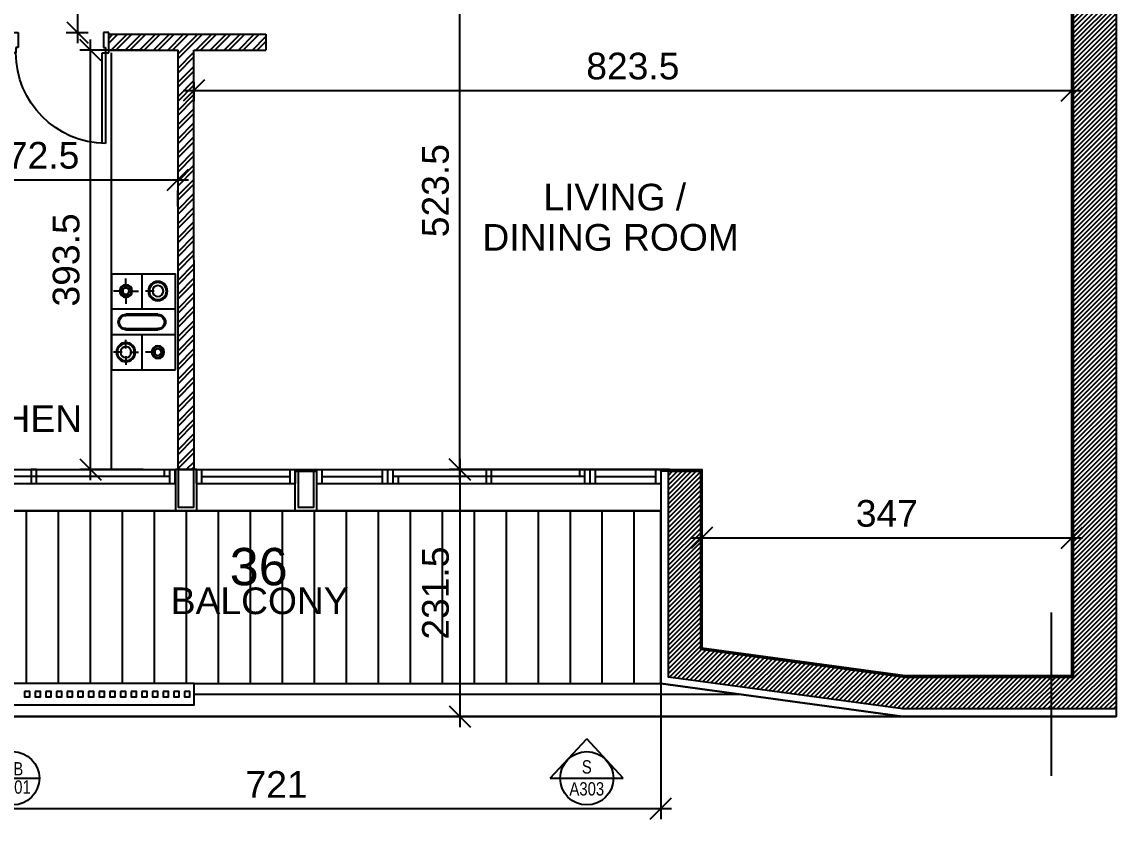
# Model space of a CAD drawing. Extents: x -1.7 to 43, y -165.8 to -101.1.
# Drawn here: x 17.06 to 27.33, y -159.81 to -152.34 of the extents above; entities that cross this region are included whole.
import ezdxf
from ezdxf.enums import TextEntityAlignment as Align

# ---------------------------------------------------------------- set-up
doc = ezdxf.new("R2010")
doc.units = 0
doc.header["$MEASUREMENT"] = 0
doc.header["$PDMODE"] = 35
doc.header["$PDSIZE"] = 0.3
doc.layers.get('0').update_dxf_attribs({"linetype": 'CONTINUOUS'})
doc.layers.get('DEFPOINTS').update_dxf_attribs({"linetype": 'CONTINUOUS'})
for name, color, linetype in [('60%', 7, 'CONTINUOUS'), ('A-ALU', 9, 'CONTINUOUS'), ('A-ANNO-ELTAG', 7, 'CONTINUOUS'), ('A-ANNO-SECT-TAG', 7, 'CONTINUOUS'), ('A-AREAS', 6, 'CONTINUOUS'), ('A-AREAS-TXT', 6, 'CONTINUOUS'), ('A-BALUST', 1, 'CONTINUOUS'), ('A-claustra', 9, 'CONTINUOUS'), ('a-dim', 3, 'CONTINUOUS'), ('A-DOORS', 1, 'CONTINUOUS'), ('A-HATCH-CONC', 8, 'CONTINUOUS'), ('A-HATCH-WALL', 8, 'CONTINUOUS'), ('a-kitchen', 95, 'CONTINUOUS'), ('a-kitchen-50', 61, 'CONTINUOUS'), ('A-NOMENCLATURE', 3, 'CONTINUOUS'), ('A-PLASTER', 8, 'CONTINUOUS'), ('A-PORTE', 1, 'CONTINUOUS'), ('A-PROJECTION', 9, 'CONTINUOUS'), ('a-revetement', 1, 'CONTINUOUS'), ('a-stru-fac', 200, 'CONTINUOUS'), ('A-TILES', 137, 'CONTINUOUS'), ('A-WALL', 4, 'CONTINUOUS'), ('areaexe', 2, 'CONTINUOUS'), ('S-2ND-3RD-4-5-6TH$0$A-STR 2-3-4-5-6', 2, 'CONTINUOUS')]:
    doc.layers.add(name, color=color, linetype=linetype)
doc.styles.add('A100-STEXT', font='ARIAL.TTF', dxfattribs={"height": 0.25})
doc.styles.add('BLOCK', font='ARIAL.TTF', dxfattribs={"width": 0.8, "height": 0.25})
doc.dimstyles.new('A100-DIM', dxfattribs={"dimtxt": 0.25, "dimasz": 0.2, "dimexe": 0.1, "dimexo": 0.3, "dimgap": 0.1, "dimtad": 1, "dimlfac": 100, "dimrnd": 0.5, "dimdsep": 46, "dimtxsty": 'A100-STEXT', "dimblk1": 'OBLIQUE', "dimblk2": 'OBLIQUE', "dimsah": 1, "dimcen": -0.05, "dimdle": 0.1, "dimclrd": 15, "dimclre": 15, "dimclrt": 256, "dimadec": 0, "dimazin": 0, "dimtfac": 0.28, "dimtix": 1, "dimtmove": 2, "dimatfit": 3, "dimldrblk": 'OBLIQUE', "dimfxl": 0, "dimtolj": 1, "dimarcsym": 0})

# ---------------------------------------------------------------- blocks, each defined once
blk = doc.blocks.new('A$C5D3262F0')
at = {"layer": 'A-ALU'}
for p, q in [((15.848, 5.815), (18.503, 5.815)), ((18.453, 5.75), (15.898, 5.75)), ((18.403, 5.75), (18.403, 5.815)), ((18.453, 5.685), (18.453, 5.815)), ((18.503, 5.685), (18.503, 5.815)), ((18.703, 5.815), (19.628, 5.815)), ((18.703, 5.685), (18.703, 5.815)), ((18.753, 5.685), (18.753, 5.815)), ((18.753, 5.75), (19.578, 5.75)), ((19.578, 5.815), (19.578, 5.685)), ((19.628, 5.815), (19.628, 5.685)), ((19.828, 5.815), (23.058, 5.815)), ((19.828, 5.815), (19.828, 5.685)), ((19.878, 5.815), (19.878, 5.685)), ((19.878, 5.75), (20.443, 5.75)), ((20.443, 5.815), (20.443, 5.685)), ((20.493, 5.815), (20.493, 5.685)), ((20.543, 5.815), (20.543, 5.685)), ((22.343, 5.75), (20.543, 5.75)), ((20.593, 5.75), (20.593, 5.685)), ((22.293, 5.815), (22.293, 5.75)), ((22.343, 5.815), (22.343, 5.685)), ((22.393, 5.815), (22.393, 5.685)), ((22.443, 5.815), (22.443, 5.685)), ((22.443, 5.75), (23.008, 5.75)), ((23.008, 5.815), (23.008, 5.685)), ((23.058, 5.815), (23.058, 5.685)), ((15.848, 5.685), (18.503, 5.685)), ((18.703, 5.685), (19.628, 5.685)), ((19.828, 5.685), (23.058, 5.685))]:
    blk.add_line(p, q, dxfattribs=at)
for points in [[(17.201, 5.815), (17.151, 5.815), (17.151, 5.685), (17.201, 5.685)], [(21.468, 5.815), (21.418, 5.815), (21.418, 5.685), (21.468, 5.685)]]:
    blk.add_lwpolyline(points, close=True, dxfattribs=at)
blk = doc.blocks.new('oven')
at = {"layer": 'a-kitchen'}
for p, q in [((0.314, 0), (0.314, -0.327)), ((0.314, 0), (0.314, -0.327)), ((0.464, -0.138), (0.464, -0.043)), ((0.464, -0.138), (0.464, -0.043)), ((0.199, -0.16), (0.281, -0.16)), ((0.199, -0.16), (0.281, -0.16)), ((0.441, -0.16), (0.346, -0.16)), ((0.441, -0.16), (0.346, -0.16)), ((0.464, -0.183), (0.464, -0.278)), ((0.464, -0.183), (0.464, -0.278)), ((0.486, -0.16), (0.581, -0.16)), ((0.486, -0.16), (0.581, -0.16)), ((0.594, -0.327), (0, -0.327)), ((0.6, -0.327), (0, -0.327)), ((0.164, -0.378), (0.464, -0.378)), ((0.164, -0.378), (0.464, -0.378)), ((0.164, -0.388), (0.464, -0.388)), ((0.164, -0.388), (0.464, -0.388)), ((0.464, -0.512), (0.164, -0.512)), ((0.464, -0.512), (0.164, -0.512)), ((0.594, -0.567), (0, -0.567)), ((0.6, -0.567), (0, -0.567)), ((0.464, -0.522), (0.164, -0.522)), ((0.464, -0.522), (0.164, -0.522)), ((0.314, -0.567), (0.314, -0.9)), ((0.314, -0.567), (0.314, -0.9)), ((0.464, -0.698), (0.464, -0.616)), ((0.464, -0.698), (0.464, -0.616)), ((0.186, -0.733), (0.281, -0.733)), ((0.186, -0.733), (0.281, -0.733)), ((0.428, -0.733), (0.346, -0.733)), ((0.428, -0.733), (0.346, -0.733)), ((0.464, -0.769), (0.464, -0.851)), ((0.464, -0.769), (0.464, -0.851)), ((0.499, -0.733), (0.581, -0.733)), ((0.499, -0.733), (0.581, -0.733))]:
    blk.add_line(p, q, dxfattribs=at)
blk.add_lwpolyline([(0, -0.9), (0, 0), (0.6, 0), (0.6, -0.9)], close=True, dxfattribs=at)
for centre, radius in [((0.164, -0.16), 0.0904), ((0.164, -0.16), 0.0904), ((0.164, -0.16), 0.0804), ((0.164, -0.16), 0.0804), ((0.464, -0.16), 0.0597), ((0.464, -0.16), 0.0597), ((0.164, -0.16), 0.0514), ((0.164, -0.16), 0.0514), ((0.464, -0.16), 0.0497), ((0.464, -0.16), 0.0497), ((0.464, -0.16), 0.0299), ((0.464, -0.16), 0.0299), ((0.164, -0.733), 0.0597), ((0.164, -0.733), 0.0597), ((0.164, -0.733), 0.0497), ((0.164, -0.733), 0.0497), ((0.164, -0.733), 0.0299), ((0.164, -0.733), 0.0299), ((0.464, -0.733), 0.0904), ((0.464, -0.733), 0.0904), ((0.464, -0.733), 0.0804), ((0.464, -0.733), 0.0804), ((0.464, -0.733), 0.0514), ((0.464, -0.733), 0.0514)]:
    blk.add_circle(centre, radius, dxfattribs=at)
for centre, radius, start, end in [((0.164, -0.45), 0.0719, 90, 270), ((0.164, -0.45), 0.0719, 90, 270), ((0.164, -0.45), 0.0619, 90, 270), ((0.164, -0.45), 0.0619, 90, 270), ((0.464, -0.45), 0.0719, 270, 90), ((0.464, -0.45), 0.0719, 270, 90), ((0.464, -0.45), 0.0619, 270, 90), ((0.464, -0.45), 0.0619, 270, 90)]:
    blk.add_arc(centre, radius, start, end, dxfattribs=at)
blk = doc.blocks.new('P90E19D')
at = {"layer": 'A-PORTE'}
for p, q in [((0, 0), (0.05, 0)), ((0, -0.19), (0, 0)), ((0.05, 0), (0.05, -0.14)), ((0.9, 0), (0.85, 0)), ((0.85, 0), (0.85, -0.14)), ((0.9, -0.19), (0.9, 0)), ((0.03, -0.19), (0, -0.19)), ((0.06, -0.19), (0.02, -0.19)), ((0.03, -0.14), (0.03, -0.19)), ((0.05, -0.14), (0.03, -0.14)), ((0.03, -0.19), (0.03, -1.04)), ((0.06, -1.039), (0.06, -0.19)), ((0.85, -0.14), (0.87, -0.14)), ((0.87, -0.14), (0.87, -0.19)), ((0.87, -0.19), (0.9, -0.19))]:
    blk.add_line(p, q, dxfattribs=at)
blk.add_arc((0.02, -0.19), 0.85, 270.6741, 360, dxfattribs=at)
blk = doc.blocks.new('_OBLIQUE')
at = {"color": 0, "linetype": 'ByBlock'}
blk.add_line((-0.5, -0.5), (0.5, 0.5), dxfattribs=at)
blk = doc.blocks.new('*D124')
at = {"layer": 'a-dim', "color": 15, "lineweight": -2}
for p, q in [((23.143, -151.3), (21.072, -151.3)), ((21.172, -156.635), (21.172, -151.2)), ((23.143, -156.535), (21.072, -156.535))]:
    blk.add_line(p, q, dxfattribs=at)
at = {"layer": 'DEFPOINTS', "color": 0}
for p in [(21.172, -151.3), (23.443, -151.3), (23.443, -156.535)]:
    blk.add_point(p, dxfattribs=at)
at = {"layer": 'a-dim', "color": 15, "lineweight": -2, "xscale": 0.2, "yscale": 0.2, "zscale": 0.2}
for p, rotation in [((21.172, -151.3), 90), ((21.172, -156.535), 270)]:
    blk.add_blockref('_OBLIQUE', p, dxfattribs=dict(at, rotation=rotation))
at = {"layer": 'a-dim', "insert": (20.945, -153.918), "char_height": 0.25, "attachment_point": 5, "rotation": 90, "style": 'A100-STEXT'}
blk.add_mtext('\\A1;523.5', dxfattribs=at)
blk = doc.blocks.new('*D125')
at = {"layer": 'a-dim', "color": 15, "lineweight": -2}
for p, q in [((18.677, -152.9), (18.677, -153.078)), ((26.913, -152.9), (26.913, -153.078)), ((18.577, -152.978), (27.013, -152.978))]:
    blk.add_line(p, q, dxfattribs=at)
at = {"layer": 'DEFPOINTS', "color": 0}
for p in [(18.677, -152.6), (26.913, -152.6), (26.913, -152.978)]:
    blk.add_point(p, dxfattribs=at)
at = {"layer": 'a-dim', "color": 15, "lineweight": -2, "xscale": 0.2, "yscale": 0.2, "zscale": 0.2, "rotation": 180}
blk.add_blockref('_OBLIQUE', (18.677, -152.978), dxfattribs=at)
at = {"layer": 'a-dim', "color": 15, "lineweight": -2, "xscale": 0.2, "yscale": 0.2, "zscale": 0.2}
blk.add_blockref('_OBLIQUE', (26.913, -152.978), dxfattribs=at)
at = {"layer": 'a-dim', "insert": (22.795, -152.751), "char_height": 0.25, "attachment_point": 5, "style": 'A100-STEXT'}
blk.add_mtext('\\A1;823.5', dxfattribs=at)
blk = doc.blocks.new('*D126')
at = {"layer": 'a-dim', "color": 15, "lineweight": -2}
for p, q in [((17.586, -149.9), (17.586, -152.535)), ((17.478, -150), (17.686, -150)), ((17.478, -152.435), (17.686, -152.435))]:
    blk.add_line(p, q, dxfattribs=at)
at = {"layer": 'DEFPOINTS', "color": 0}
for p in [(17.178, -150), (17.178, -152.435), (17.586, -152.435)]:
    blk.add_point(p, dxfattribs=at)
at = {"layer": 'a-dim', "color": 15, "lineweight": -2, "xscale": 0.2, "yscale": 0.2, "zscale": 0.2}
for p, rotation in [((17.586, -150), 90), ((17.586, -152.435), 270)]:
    blk.add_blockref('_OBLIQUE', p, dxfattribs=dict(at, rotation=rotation))
at = {"layer": 'a-dim', "insert": (17.358, -151.218), "char_height": 0.25, "attachment_point": 5, "rotation": 90, "style": 'A100-STEXT'}
blk.add_mtext('\\A1;243.5', dxfattribs=at)
blk = doc.blocks.new('*D147')
at = {"layer": 'a-dim', "color": 15, "lineweight": -2}
for p, q in [((23.443, -156.835), (23.443, -157.275)), ((26.913, -156.835), (26.913, -157.275)), ((23.343, -157.175), (27.013, -157.175))]:
    blk.add_line(p, q, dxfattribs=at)
at = {"layer": 'DEFPOINTS', "color": 0}
for p in [(23.443, -156.535), (26.913, -156.535), (26.913, -157.175)]:
    blk.add_point(p, dxfattribs=at)
at = {"layer": 'a-dim', "color": 15, "lineweight": -2, "xscale": 0.2, "yscale": 0.2, "zscale": 0.2, "rotation": 180}
blk.add_blockref('_OBLIQUE', (23.443, -157.175), dxfattribs=at)
at = {"layer": 'a-dim', "color": 15, "lineweight": -2, "xscale": 0.2, "yscale": 0.2, "zscale": 0.2}
blk.add_blockref('_OBLIQUE', (26.913, -157.175), dxfattribs=at)
at = {"layer": 'a-dim', "insert": (25.178, -156.947), "char_height": 0.25, "attachment_point": 5, "style": 'A100-STEXT'}
blk.add_mtext('\\A1;347', dxfattribs=at)
blk = doc.blocks.new('*D148')
at = {"layer": 'a-dim', "color": 15, "lineweight": -2}
for p, q in [((15.703, -153.816), (18.628, -153.816)), ((15.803, -154.068), (15.803, -153.916)), ((18.528, -154.068), (18.528, -153.916))]:
    blk.add_line(p, q, dxfattribs=at)
at = {"layer": 'DEFPOINTS', "color": 0}
for p in [(15.803, -153.768), (18.528, -153.768), (18.528, -153.816)]:
    blk.add_point(p, dxfattribs=at)
at = {"layer": 'a-dim', "color": 15, "lineweight": -2, "xscale": 0.2, "yscale": 0.2, "zscale": 0.2, "rotation": 180}
blk.add_blockref('_OBLIQUE', (15.803, -153.816), dxfattribs=at)
at = {"layer": 'a-dim', "color": 15, "lineweight": -2, "xscale": 0.2, "yscale": 0.2, "zscale": 0.2}
blk.add_blockref('_OBLIQUE', (18.528, -153.816), dxfattribs=at)
at = {"layer": 'a-dim', "insert": (17.166, -153.588), "char_height": 0.25, "attachment_point": 5, "style": 'A100-STEXT'}
blk.add_mtext('\\A1;272.5', dxfattribs=at)
blk = doc.blocks.new('*D149')
at = {"layer": 'a-dim', "color": 15, "lineweight": -2}
for p, q in [((17.707, -156.635), (17.707, -152.5)), ((18.203, -152.6), (17.607, -152.6)), ((18.203, -156.535), (17.607, -156.535))]:
    blk.add_line(p, q, dxfattribs=at)
at = {"layer": 'DEFPOINTS', "color": 0}
for p in [(17.707, -152.6), (18.503, -152.6), (18.503, -156.535)]:
    blk.add_point(p, dxfattribs=at)
at = {"layer": 'a-dim', "color": 15, "lineweight": -2, "xscale": 0.2, "yscale": 0.2, "zscale": 0.2}
for p, rotation in [((17.707, -152.6), 90), ((17.707, -156.535), 270)]:
    blk.add_blockref('_OBLIQUE', p, dxfattribs=dict(at, rotation=rotation))
at = {"layer": 'a-dim', "insert": (17.48, -154.568), "char_height": 0.25, "attachment_point": 5, "rotation": 90, "style": 'A100-STEXT'}
blk.add_mtext('\\A1;393.5', dxfattribs=at)
blk = doc.blocks.new('*D150')
at = {"layer": 'a-dim', "color": 15, "lineweight": -2}
for p, q in [((20.818, -156.535), (21.272, -156.535)), ((21.172, -156.435), (21.172, -158.95)), ((20.818, -158.85), (21.272, -158.85))]:
    blk.add_line(p, q, dxfattribs=at)
at = {"layer": 'DEFPOINTS', "color": 0}
for p in [(20.518, -156.535), (20.518, -158.85), (21.172, -158.85)]:
    blk.add_point(p, dxfattribs=at)
at = {"layer": 'a-dim', "color": 15, "lineweight": -2, "xscale": 0.2, "yscale": 0.2, "zscale": 0.2}
for p, rotation in [((21.172, -156.535), 90), ((21.172, -158.85), 270)]:
    blk.add_blockref('_OBLIQUE', p, dxfattribs=dict(at, rotation=rotation))
at = {"layer": 'a-dim', "insert": (20.945, -157.693), "char_height": 0.25, "attachment_point": 5, "rotation": 90, "style": 'A100-STEXT'}
blk.add_mtext('\\A1;231.5', dxfattribs=at)
blk = doc.blocks.new('*D180')
at = {"layer": '60%', "color": 15, "lineweight": -2}
for p, q in [((15.848, -158.507), (15.848, -159.813)), ((23.058, -158.507), (23.058, -159.813)), ((15.748, -159.713), (23.158, -159.713))]:
    blk.add_line(p, q, dxfattribs=at)
at = {"layer": 'DEFPOINTS', "color": 0}
for p in [(15.848, -158.207), (23.058, -158.207), (23.058, -159.713)]:
    blk.add_point(p, dxfattribs=at)
at = {"layer": '60%', "color": 15, "lineweight": -2, "xscale": 0.2, "yscale": 0.2, "zscale": 0.2, "rotation": 180}
blk.add_blockref('_OBLIQUE', (15.848, -159.713), dxfattribs=at)
at = {"layer": '60%', "color": 15, "lineweight": -2, "xscale": 0.2, "yscale": 0.2, "zscale": 0.2}
blk.add_blockref('_OBLIQUE', (23.058, -159.713), dxfattribs=at)
at = {"layer": '60%', "insert": (19.453, -159.488), "char_height": 0.25, "attachment_point": 5, "style": 'A100-STEXT'}
blk.add_mtext('\\A1;721', dxfattribs=at)
blk = doc.blocks.new('ELTAG_U')
for p, q in [((-0.00685, 0), (0, 0.00742)), ((0.00685, 0), (0, 0.00742)), ((-0.00685, 0), (0.00685, 0))]:
    blk.add_line(p, q)
blk.add_circle((0, 0), 0.005)
at = {"color": 7, "style": 'BLOCK', "width": 0.8}
for tag, p in [('ELV.NO.', (0, 0.00213)), ('DWG', (0, -0.00199))]:
    blk.add_attdef(tag, text='', height=0.0025, dxfattribs=at).set_placement(p, align=Align.MIDDLE)
blk = doc.blocks.new('SCT_TAG_L_2')
h = blk.add_hatch(color=256)
h.paths.add_polyline_path([(-0.371, -0.343), (0, 0), (0, -0.093, 0.755389), (-0.131, -0.555), (-0.131, -0.564)])
h.paths.add_polyline_path([(-0.131, -0.564), (-0.131, -0.555, 0.139348), (0, -0.593), (0, -0.685)])
for p, q in [((0, 1.051), (0, 0)), ((0, 0), (-0.371, -0.343)), ((0, 0), (0, -0.093)), ((0, -0.685), (-0.371, -0.343)), ((0, -0.593), (0, -0.685))]:
    blk.add_line(p, q)
at = {"ltscale": 4}
blk.add_line((-0.25, -0.343), (0.25, -0.343), dxfattribs=at)
blk.add_circle((0, -0.343), 0.25)
at = {"color": 7, "style": 'BLOCK', "width": 0.8}
for tag, p in [('SCT.NO.', (0.006, -0.254)), ('DWG', (0.006, -0.425))]:
    blk.add_attdef(tag, text='', height=0.125, dxfattribs=at).set_placement(p, align=Align.MIDDLE)

msp = doc.modelspace()

# ---------------------------------------------------------------- hatches: boundary and pattern name
at = {"layer": 'A-HATCH-CONC'}
h = msp.add_hatch(dxfattribs=at)
h.set_pattern_fill('ANSI31', color=256, scale=0.25, style=0)
h.set_pattern_definition([(45, (6e-11, -162.350143), (-0.022097087, 0.022097087), [])])
h.paths.add_polyline_path([(27.32837, -142.02014), (26.92837, -142.02014), (26.92837, -158.48014), (25.34873, -158.48014), (23.42837, -158.21828), (23.42837, -156.55014), (23.12837, -156.55014), (23.12837, -158.48014), (25.32837, -158.78014), (27.32837, -158.78014)])
h = msp.add_hatch(dxfattribs=at)
h.set_pattern_fill('ANSI31', color=256, scale=0.25, style=0)
h.set_pattern_definition([(45, (6e-11, -162.350143), (-0.022097087, 0.022097087), [])])
h.paths.add_polyline_path([(26.7194, -158.48014), (26.7194, -158.78014), (27.32837, -158.78014), (27.32837, -142.02014), (26.92837, -142.02014), (26.92837, -158.48014)])
at = {"layer": 'A-HATCH-WALL'}
h = msp.add_hatch(dxfattribs=at)
h.set_pattern_fill('ANSI32', color=256, scale=0.25, style=0)
h.paths.add_polyline_path([(18.67722, -152.60014), (19.35337, -152.60014), (19.35337, -152.45014), (19.21879, -152.45014), (17.87837, -152.45014), (17.87837, -152.60014), (18.52837, -152.60014), (18.52837, -156.53514), (18.67837, -156.53514)])
h.paths.add_polyline_path([(26.92837, -148.05014), (24.67837, -148.05014), (24.67837, -147.45014), (24.52837, -147.45014), (24.52837, -148.05014), (24.52837, -148.57514), (24.67837, -148.57514), (24.67837, -148.20014), (26.82837, -148.20014), (26.82837, -149.75014), (26.52837, -149.75014), (26.52837, -151.05014), (25.70337, -151.05014), (25.70337, -151.16014), (26.77837, -151.16014), (26.77837, -151.30014), (26.91337, -151.30014), (26.91337, -151.05014), (26.67837, -151.05014), (26.67837, -149.85014), (26.92837, -149.85014)])
h.paths.add_polyline_path([(24.67837, -148.57514), (24.52837, -148.57514), (24.52837, -149.12514), (24.67837, -149.12514)], flags=17)
h.paths.add_polyline_path([(24.67837, -149.92514), (24.52837, -149.92514), (24.52837, -151.10014), (23.17837, -151.10014), (23.17837, -151.00014), (23.02837, -151.00014), (23.02837, -151.10014), (22.33837, -151.10014), (22.33837, -151.24014), (21.46837, -151.24014), (21.46837, -151.10014), (19.50337, -151.10014), (19.50337, -151.00014), (19.35337, -151.00014), (19.35337, -151.10014), (19.35337, -151.30014), (19.50337, -151.30014), (19.50337, -151.16014), (20.93337, -151.16014), (20.93337, -151.30014), (25.34837, -151.30014), (25.34837, -151.16014), (25.70337, -151.16014), (25.70337, -151.05014), (24.67837, -151.05014)])
h.paths.add_polyline_path([(23.17837, -145.10014), (23.02837, -145.10014), (23.02837, -146.10014), (21.92837, -146.10014), (21.92837, -145.50014), (21.77837, -145.50014), (21.77837, -146.10014), (21.67837, -146.10014), (21.67837, -146.25014), (23.02837, -146.25014), (23.02837, -148.30014), (23.17837, -148.30014)])
h.paths.add_polyline_path([(23.42837, -145.10014), (23.32837, -145.10014), (23.32837, -147.25014), (23.18837, -147.25014), (23.18837, -148.30014), (23.28837, -148.30014), (23.28837, -147.35014), (23.42837, -147.35014)])
h.paths.add_polyline_path([(23.17837, -149.50014), (23.02837, -149.50014), (23.02837, -150.10014), (23.17837, -150.10014)])
h.paths.add_polyline_path([(23.02837, -149.25014), (22.82837, -149.25014), (22.82837, -148.65014), (23.02837, -148.65014), (23.02837, -148.50014), (22.67837, -148.50014), (22.67837, -149.20014), (20.77837, -149.20014), (20.77837, -148.02194), (20.62837, -148.02194), (20.62837, -148.50014), (20.51587, -148.50014), (20.51587, -148.65014), (20.62837, -148.65014), (20.62837, -150.00014), (20.77837, -150.00014), (20.77837, -149.40014), (23.02837, -149.40014)])
h.paths.add_polyline_path([(20.77837, -147.07514), (20.77837, -146.25014), (20.87837, -146.25014), (20.87837, -146.10014), (20.86937, -146.10014), (20.85337, -146.10014), (20.77837, -146.10014), (20.52837, -146.10014), (20.52837, -146.25014), (20.62837, -146.25014), (20.62837, -147.07514), (20.62837, -148.02194), (20.77837, -148.02194)])
h.paths.add_polyline_path([(19.61587, -148.50014), (19.50337, -148.50014), (19.50337, -147.80014), (19.35337, -147.80014), (19.35337, -147.95014), (19.35337, -148.50014), (17.17837, -148.50014), (17.17837, -147.90014), (17.02837, -147.90014), (17.02837, -149.24733), (17.17837, -149.24733), (17.17837, -148.65014), (19.35337, -148.65014), (19.35337, -149.85014), (18.66587, -149.85014), (18.66587, -150.00014), (19.35337, -150.00014), (19.35337, -150.10014), (19.50337, -150.10014), (19.50337, -148.65014), (19.61587, -148.65014)])
h.paths.add_polyline_path([(17.86587, -149.85014), (17.17837, -149.85014), (17.17837, -149.24733), (17.02837, -149.24733), (17.02837, -149.40014), (15.77837, -149.40014), (15.77837, -149.55014), (16.27837, -149.55014), (16.27837, -150.55014), (16.27837, -150.62514), (16.42837, -150.62514), (16.42837, -149.55014), (17.02837, -149.55014), (17.02837, -150.55014), (16.77837, -150.55014), (16.77837, -150.62514), (16.85337, -150.62514), (16.85337, -151.07514), (16.92837, -151.07514), (16.92837, -150.75014), (17.17837, -150.75014), (17.17837, -150.00014), (17.86587, -150.00014)])
h.paths.add_polyline_path([(19.55337, -141.98514), (19.35337, -141.98514), (19.35337, -144.96014), (19.49337, -144.96014), (19.49337, -146.15014), (19.35337, -146.15014), (19.35337, -146.90014), (19.50337, -146.90014), (19.50337, -146.25014), (19.62837, -146.25014), (19.62837, -146.10014), (19.55337, -146.10014), (19.55337, -143.13514), (19.41337, -143.13514), (19.4137, -142.18514), (19.55337, -142.18514)])
at = {"layer": 'A-TILES'}
h = msp.add_hatch(dxfattribs=at)
h.set_pattern_fill('_USER', color=256, scale=0.3, angle=90, style=0, pattern_type=0)
h.set_pattern_definition([(90, (30.60837, -154.25014), (-0.3, 2e-17), [])])
h.paths.add_polyline_path([(23.05837, -158.54125), (23.05837, -156.92014), (19.82837, -156.92014), (19.62837, -156.92014), (18.67837, -156.92014), (18.47837, -156.92014), (15.84837, -156.92014), (15.84837, -158.54125), (18.67837, -158.54125)])

# ---------------------------------------------------------------- linework, layer by layer
msp.add_line((26.7194, -157.87477), (26.7194, -159.40693))
at = {"layer": 'A-ALU'}
for p, q in [((15.84837, -156.92014), (18.50337, -156.92014)), ((18.70337, -156.92014), (19.62837, -156.92014)), ((19.82837, -156.92014), (23.05837, -156.92014))]:
    msp.add_line(p, q, dxfattribs=at)
at = {"layer": 'A-AREAS'}
for points in [[(13.67837, -139.75395), (15.84837, -139.75395), (15.84837, -141.60014), (23.49837, -141.60014), (23.49837, -143.68014), (27.32837, -143.68014), (27.32837, -158.85014), (25.32362, -158.85014), (23.05837, -158.54125), (23.05837, -156.92014), (15.84837, -156.92014), (15.84837, -158.85014), (13.67837, -158.85014), (13.67837, -154.65014), (15.62837, -154.65014), (15.62837, -152.52514), (16.85337, -152.52514), (16.85337, -150.62514), (15.62837, -150.62514), (15.62837, -144.95014), (15.62837, -144.95014), (15.62837, -144.02514), (13.67837, -144.02514)], [(15.84837, -156.92014), (23.05837, -156.92014), (23.05837, -158.54125), (25.32362, -158.85014), (15.84837, -158.85014)]]:
    msp.add_lwpolyline(points, close=True, dxfattribs=at)
at = {"layer": 'A-BALUST'}
for p, q in [((18.67837, -158.54125), (23.05837, -158.54125)), ((18.67837, -158.64125), (23.7917, -158.64125))]:
    msp.add_line(p, q, dxfattribs=at)
at = {"layer": 'A-claustra'}
for points in [[(15.84837, -158.54125), (15.84837, -158.74125), (18.67837, -158.74125), (18.67837, -158.54125)], [(17.08837, -158.61625), (17.08837, -158.66625), (17.13837, -158.66625), (17.13837, -158.61625)], [(17.18837, -158.61625), (17.18837, -158.66625), (17.23837, -158.66625), (17.23837, -158.61625)], [(17.28837, -158.61625), (17.28837, -158.66625), (17.33837, -158.66625), (17.33837, -158.61625)], [(17.38837, -158.61625), (17.38837, -158.66625), (17.43837, -158.66625), (17.43837, -158.61625)], [(17.48837, -158.61625), (17.48837, -158.66625), (17.53837, -158.66625), (17.53837, -158.61625)], [(17.58837, -158.61625), (17.58837, -158.66625), (17.63837, -158.66625), (17.63837, -158.61625)], [(17.68837, -158.61625), (17.68837, -158.66625), (17.73837, -158.66625), (17.73837, -158.61625)], [(17.78837, -158.61625), (17.78837, -158.66625), (17.83837, -158.66625), (17.83837, -158.61625)], [(17.88837, -158.61625), (17.88837, -158.66625), (17.93837, -158.66625), (17.93837, -158.61625)], [(17.98837, -158.61625), (17.98837, -158.66625), (18.03837, -158.66625), (18.03837, -158.61625)], [(18.08837, -158.61625), (18.08837, -158.66625), (18.13837, -158.66625), (18.13837, -158.61625)], [(18.18837, -158.61625), (18.18837, -158.66625), (18.23837, -158.66625), (18.23837, -158.61625)], [(18.28837, -158.61625), (18.28837, -158.66625), (18.33837, -158.66625), (18.33837, -158.61625)], [(18.38837, -158.61625), (18.38837, -158.66625), (18.43837, -158.66625), (18.43837, -158.61625)], [(18.48837, -158.61625), (18.48837, -158.66625), (18.53837, -158.66625), (18.53837, -158.61625)], [(18.58837, -158.61625), (18.58837, -158.66625), (18.63837, -158.66625), (18.63837, -158.61625)]]:
    msp.add_lwpolyline(points, close=True, dxfattribs=at)
at = {"layer": 'a-kitchen-50'}
msp.add_line((17.90337, -156.53514), (17.90337, -152.62514), dxfattribs=at)
at = {"layer": 'A-PLASTER'}
for points in [[(23.05837, -156.55014), (23.05837, -156.53514), (23.44337, -156.53514), (23.44337, -158.20518), (25.34975, -158.46514), (26.91337, -158.46514), (26.91337, -150.76514), (26.91337, -150.76514)], [(19.62837, -156.55014), (19.62837, -156.53514), (19.82837, -156.53514), (19.82837, -156.55014)], [(19.62837, -156.55014), (19.62837, -156.53514), (19.82837, -156.53514), (19.82837, -156.55014)]]:
    msp.add_lwpolyline(points, dxfattribs=at)
at = {"layer": 'A-PROJECTION'}
msp.add_line((15.84837, -158.85014), (25.32837, -158.85014), dxfattribs=at)
at = {"layer": 'a-revetement'}
for p, q in [((23.05837, -156.55014), (23.05837, -158.54125)), ((23.12837, -156.55014), (23.05837, -156.55014)), ((23.12837, -156.55014), (23.05837, -156.55014)), ((23.05837, -158.54125), (25.32362, -158.85014)), ((27.32837, -158.78014), (27.32837, -158.85014)), ((27.32837, -158.78014), (27.32837, -158.85014)), ((25.32362, -158.85014), (27.32837, -158.85014)), ((26.7194, -158.85014), (27.32837, -158.85014))]:
    msp.add_line(p, q, dxfattribs=at)
for points in [[(18.70337, -156.92014), (18.70337, -156.53514), (18.50337, -156.53514), (18.50337, -156.92014)], [(19.62837, -156.55014), (19.82837, -156.55014), (19.82837, -156.92014), (19.62837, -156.92014)]]:
    msp.add_lwpolyline(points, close=True, dxfattribs=at)
at = {"layer": 'a-stru-fac'}
for points in [[(18.53337, -156.53514), (18.67337, -156.53514), (18.67337, -156.89014), (18.53337, -156.89014)], [(19.65837, -156.55014), (19.79837, -156.55014), (19.79837, -156.89014), (19.65837, -156.89014)]]:
    msp.add_lwpolyline(points, close=True, dxfattribs=at)
at = {"layer": 'A-WALL'}
for p, q in [((17.87837, -152.60014), (17.87837, -152.45014)), ((17.87837, -152.45014), (19.35337, -152.45014)), ((19.21879, -152.45014), (19.35337, -152.45014)), ((19.35337, -152.45014), (19.35337, -152.60014)), ((17.87837, -152.60014), (18.52837, -152.60014)), ((18.52837, -156.53514), (18.52837, -152.60014)), ((18.67837, -156.53514), (18.67722, -152.60014)), ((18.67722, -152.60014), (19.35337, -152.60014)), ((18.52837, -156.53514), (18.67837, -156.53514))]:
    msp.add_line(p, q, dxfattribs=at)
at = {"layer": 'areaexe'}
for p, q in [((15.84837, -156.92014), (23.05837, -156.92014)), ((23.05837, -156.92014), (23.05837, -158.54125)), ((23.05837, -158.54125), (25.32362, -158.85014))]:
    msp.add_line(p, q, dxfattribs=at)
at = {"layer": 'S-2ND-3RD-4-5-6TH$0$A-STR 2-3-4-5-6'}
msp.add_lwpolyline([(27.32837, -158.78014), (25.32837, -158.78014), (23.12837, -158.48014), (23.12837, -156.55014), (23.42837, -156.55014), (23.42837, -158.21828), (25.34873, -158.48014), (26.92837, -158.48014), (26.92837, -142.02014), (27.32837, -142.02014)], close=True, dxfattribs=at)
msp.add_lwpolyline([(26.7194, -158.48014), (26.92837, -158.48014), (26.92837, -142.02014), (27.32837, -142.02014), (27.32837, -158.78014), (26.7194, -158.78014)], dxfattribs=at)

# ---------------------------------------------------------------- block references
at = {"layer": 'A-ALU'}
msp.add_blockref('A$C5D3262F0', (0, -162.35014), dxfattribs=at)
at = {"layer": 'A-ANNO-ELTAG', "ltscale": 4, "xscale": 50, "yscale": 50, "zscale": 50}
msp.add_blockref('ELTAG_U', (22.36292, -159.4296), dxfattribs=at).add_auto_attribs({'ELV.NO.': 'S', 'DWG': 'A303'})
at = {"layer": 'A-ANNO-SECT-TAG', "ltscale": 4}
msp.add_blockref('SCT_TAG_L_2', (16.97762, -159.08707), dxfattribs=at).add_auto_attribs({'DWG': 'A401', 'SCT.NO.': 'BB'})
at = {"layer": 'A-DOORS', "xscale": -1}
msp.add_blockref('P90E19D', (17.87837, -152.43514), dxfattribs=at)
at = {"layer": 'a-kitchen-50', "xscale": -1}
msp.add_blockref('oven', (18.50337, -154.70014), dxfattribs=at)

# ---------------------------------------------------------------- texts
at = {"layer": 'A-AREAS-TXT', "style": 'A100-STEXT'}
msp.add_text('36', height=0.35, dxfattribs=at).set_placement((19.28522, -157.61947), align=Align.CENTER)
at = {"layer": 'A-NOMENCLATURE', "style": 'A100-STEXT'}
for s, p in [('LIVING /', (22.62515, -153.97343)), ('DINING ROOM', (22.58673, -154.35598)), ('KITCHEN', (16.8617, -156.05684)), ('BALCONY', (19.29463, -157.76534))]:
    msp.add_text(s, height=0.25, dxfattribs=at).set_placement(p, align=Align.MIDDLE)

# ---------------------------------------------------------------- dimensions: what is measured, and where the dimension line sits
at = {"layer": '60%'}
dim = msp.add_linear_dim(base=(23.05837, -159.71301), p1=(15.84837, -158.2071), p2=(23.05837, -158.2071), dimstyle='A100-DIM', dxfattribs=at)
dim.commit()
dim.dimension.update_dxf_attribs({"geometry": '*D180', "text_midpoint": (19.45337, -159.4875)})
at = {"layer": 'a-dim'}
for p1, p2, distance, picture, middle in [((17.17837, -150.00014), (17.17837, -152.43514), 0.40725, '*D126', (17.35789, -151.21764)), ((23.44337, -156.53514), (23.44337, -151.30014), 2.27098, '*D124', (20.94466, -153.91764)), ((18.50337, -156.53514), (18.50337, -152.60014), 0.79589, '*D149', (17.47975, -154.56764)), ((18.677223, -152.600143), (26.913368, -152.600143), -0.378265, '*D125', (22.795296, -152.75068)), ((15.80337, -153.76804), (18.52837, -153.76804), -0.04779, '*D148', (17.16587, -153.58819)), ((20.51786, -156.53514), (20.51786, -158.85014), 0.65452, '*D150', (20.94466, -157.69264)), ((23.44337, -156.53514), (26.91337, -156.53514), -0.6394, '*D147', (25.17837, -156.94682))]:
    dim = msp.add_aligned_dim(p1=p1, p2=p2, distance=distance, dimstyle='A100-DIM', dxfattribs=at)
    dim.commit()
    dim.dimension.update_dxf_attribs({"geometry": picture, "text_midpoint": middle})

doc.saveas('drawing.dxf')
